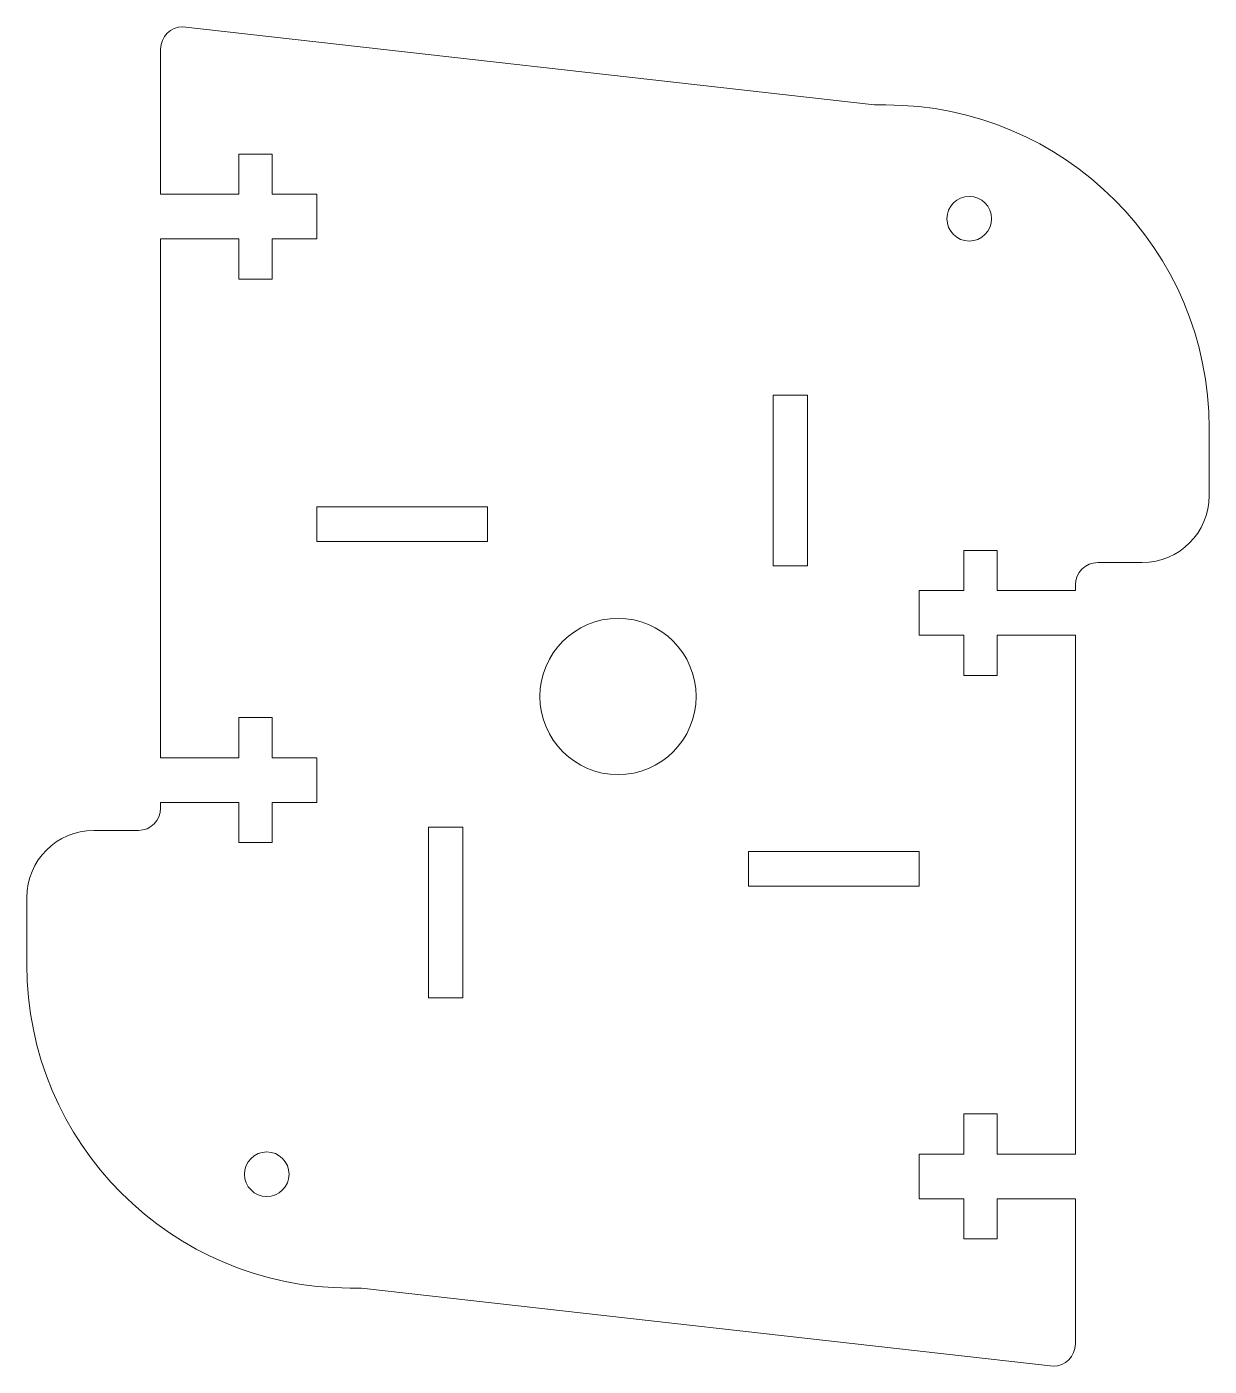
# Model space of a CAD drawing. Header units: millimetres. Extents: x 10.53 to 15.83, y 7.94 to 13.94.
import ezdxf

# ---------------------------------------------------------------- set-up
doc = ezdxf.new("R2010")
doc.units = ezdxf.units.MM

msp = doc.modelspace()

# ---------------------------------------------------------------- linework, layer by layer
at = {"color": 7, "linetype": 'Continuous', "lineweight": 15}
for p, q in [((11.2311, 13.9399), (14.3311, 13.5899)), ((11.1311, 13.1899), (11.1311, 13.8399)), ((14.3311, 13.5899), (14.3811, 13.5899)), ((11.6311, 13.3699), (11.4811, 13.3699)), ((11.4811, 13.3699), (11.4811, 13.1899)), ((11.6311, 13.1899), (11.6311, 13.3699)), ((11.4811, 13.1899), (11.1311, 13.1899)), ((11.8311, 13.1899), (11.6311, 13.1899)), ((11.8311, 12.9899), (11.8311, 13.1899)), ((11.1311, 12.9899), (11.4811, 12.9899)), ((11.1311, 10.6656), (11.1311, 12.9899)), ((11.4811, 12.9899), (11.4811, 12.8099)), ((11.6311, 12.8099), (11.6311, 12.9899)), ((11.6311, 12.9899), (11.8311, 12.9899)), ((11.4811, 12.8099), (11.6311, 12.8099)), ((14.0311, 12.2899), (13.8761, 12.2899)), ((13.8761, 12.2899), (13.8761, 11.5249)), ((14.0311, 11.5249), (14.0311, 12.2899)), ((15.8311, 11.8399), (15.8311, 12.1399)), ((12.5961, 11.7899), (11.8311, 11.7899)), ((11.8311, 11.7899), (11.8311, 11.6349)), ((12.5961, 11.6349), (12.5961, 11.7899)), ((11.8311, 11.6349), (12.5961, 11.6349)), ((14.8811, 11.5943), (14.7311, 11.5943)), ((14.7311, 11.5943), (14.7311, 11.4143)), ((14.8811, 11.4143), (14.8811, 11.5943)), ((13.8761, 11.5249), (14.0311, 11.5249)), ((15.5311, 11.5399), (15.3311, 11.5399)), ((14.7311, 11.4143), (14.5311, 11.4143)), ((14.5311, 11.4143), (14.5311, 11.2143)), ((15.2311, 11.4143), (14.8811, 11.4143)), ((15.2311, 11.4399), (15.2311, 11.4143)), ((14.5311, 11.2143), (14.7311, 11.2143)), ((14.7311, 11.2143), (14.7311, 11.0343)), ((14.8811, 11.0343), (14.8811, 11.2143)), ((14.8811, 11.2143), (15.2311, 11.2143)), ((15.2311, 11.2143), (15.2311, 8.8899)), ((14.7311, 11.0343), (14.8811, 11.0343)), ((11.6311, 10.8456), (11.4811, 10.8456)), ((11.4811, 10.8456), (11.4811, 10.6656)), ((11.6311, 10.6656), (11.6311, 10.8456)), ((11.4811, 10.6656), (11.1311, 10.6656)), ((11.8311, 10.6656), (11.6311, 10.6656)), ((11.8311, 10.4656), (11.8311, 10.6656)), ((11.1311, 10.4656), (11.4811, 10.4656)), ((11.1311, 10.4399), (11.1311, 10.4656)), ((11.4811, 10.4656), (11.4811, 10.2856)), ((11.6311, 10.2856), (11.6311, 10.4656)), ((11.6311, 10.4656), (11.8311, 10.4656)), ((10.8311, 10.3399), (11.0311, 10.3399)), ((12.3311, 10.3549), (12.3311, 9.5899)), ((12.4861, 10.3549), (12.3311, 10.3549)), ((12.4861, 9.5899), (12.4861, 10.3549)), ((11.4811, 10.2856), (11.6311, 10.2856)), ((14.5311, 10.2449), (13.7661, 10.2449)), ((13.7661, 10.2449), (13.7661, 10.0899)), ((14.5311, 10.0899), (14.5311, 10.2449)), ((13.7661, 10.0899), (14.5311, 10.0899)), ((10.5311, 10.0399), (10.5311, 9.7399)), ((12.3311, 9.5899), (12.4861, 9.5899)), ((14.8811, 9.0699), (14.7311, 9.0699)), ((14.7311, 9.0699), (14.7311, 8.8899)), ((14.8811, 8.8899), (14.8811, 9.0699)), ((14.7311, 8.8899), (14.5311, 8.8899)), ((14.5311, 8.8899), (14.5311, 8.6899)), ((15.2311, 8.8899), (14.8811, 8.8899)), ((14.5311, 8.6899), (14.7311, 8.6899)), ((14.7311, 8.6899), (14.7311, 8.5099)), ((14.8811, 8.5099), (14.8811, 8.6899)), ((14.8811, 8.6899), (15.2311, 8.6899)), ((15.2311, 8.6899), (15.2311, 8.0399)), ((14.7311, 8.5099), (14.8811, 8.5099)), ((12.0311, 8.2899), (11.9811, 8.2899)), ((15.1311, 7.9399), (12.0311, 8.2899))]:
    msp.add_line(p, q, dxfattribs=at)
for centre, radius in [((14.7553, 13.0799), 0.1), ((13.1811, 10.9399), 0.35), ((11.6068, 8.8), 0.1)]:
    msp.add_circle(centre, radius, dxfattribs=at)
for centre, radius, start, end in [((11.2311, 13.8399), 0.1, 90, 180), ((14.3811, 12.1399), 1.45, 0, 90), ((15.5311, 11.8399), 0.3, 270, 0), ((15.3311, 11.4399), 0.1, 90, 180), ((11.0311, 10.4399), 0.1, 270, 0), ((10.8311, 10.0399), 0.3, 90, 180), ((11.9811, 9.7399), 1.45, 180, 270), ((15.1311, 8.0399), 0.1, 270, 0)]:
    msp.add_arc(centre, radius, start, end, dxfattribs=at)

doc.saveas('drawing.dxf')
